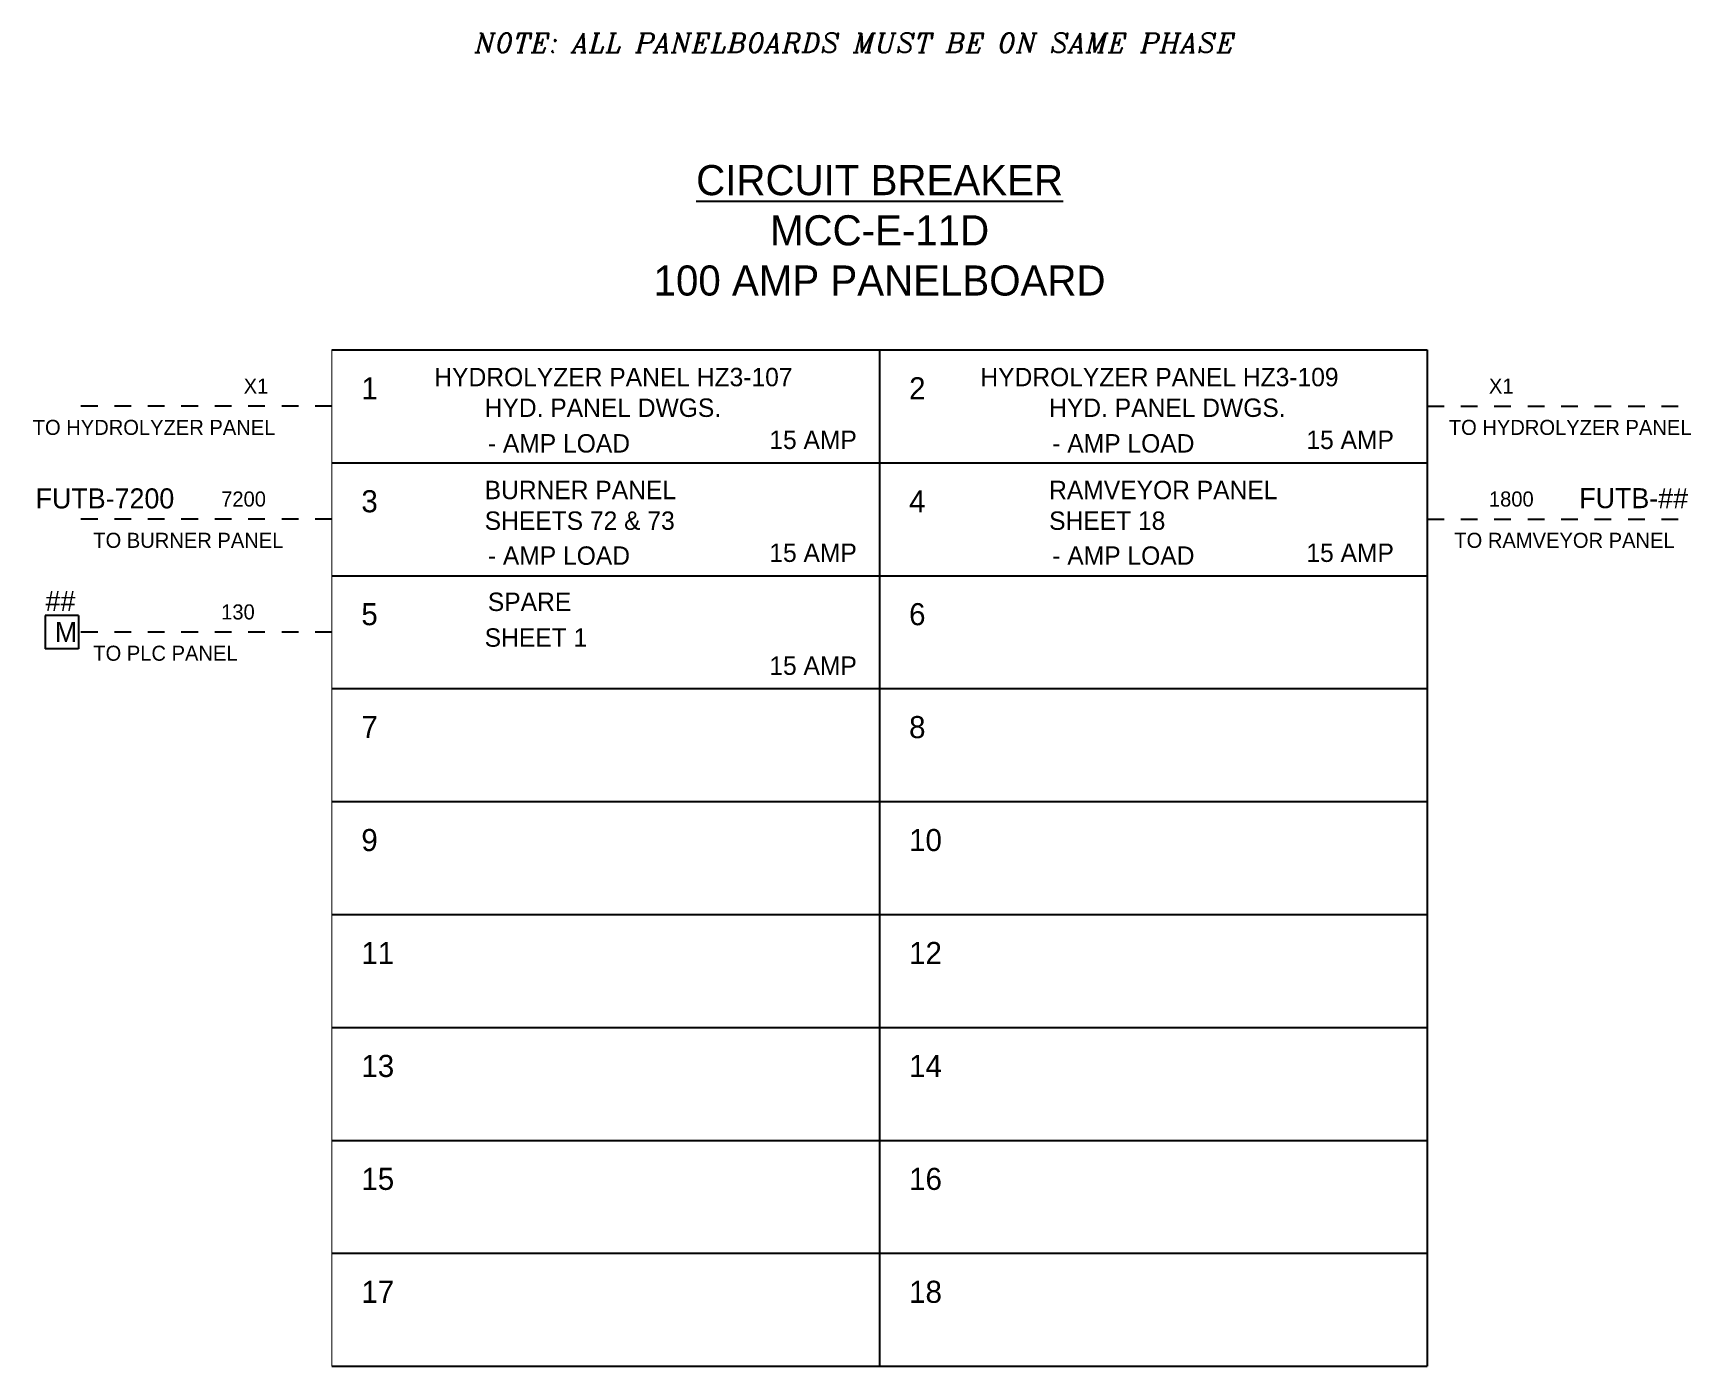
# Model space of a CAD drawing. Extents: x -4.98 to 4.93, y -6.15 to 1.82.
import ezdxf
from ezdxf.enums import TextEntityAlignment as Align

# ---------------------------------------------------------------- set-up
doc = ezdxf.new("R2010")
doc.units = 0
doc.header["$MEASUREMENT"] = 0
doc.linetypes.add('FIELD', pattern=[0.4, 0.05, -0.05, 0.05, -0.05, 0.05, -0.05, 0.05, -0.05])
for name, color, linetype in [('1', 2, 'CONTINUOUS'), ('FIELD', 1, 'FIELD'), ('TEXT', 7, 'CONTINUOUS'), ('WIRE', 4, 'CONTINUOUS')]:
    doc.layers.add(name, color=color, linetype=linetype)
doc.styles.add('ITALICC', font='Italicc', dxfattribs={"height": 0.1})

msp = doc.modelspace()

# ---------------------------------------------------------------- linework, layer by layer
at = {"layer": '1'}
for p, q in [((-3.192, -0.0679), (3.358, -0.0679)), ((0.083, -0.0679), (0.083, -6.1429)), ((3.358, -0.0679), (3.358, -6.1429)), ((-3.192, -0.7429), (3.358, -0.7429)), ((-3.192, -1.4179), (3.358, -1.4179)), ((-3.192, -2.0929), (3.358, -2.0929)), ((-3.192, -2.7679), (3.358, -2.7679)), ((-3.192, -3.4429), (3.358, -3.4429)), ((-3.192, -4.1179), (3.358, -4.1179)), ((-3.192, -4.7929), (3.358, -4.7929)), ((-3.192, -5.4679), (3.358, -5.4679)), ((-3.192, -6.1429), (3.358, -6.1429))]:
    msp.add_line(p, q, dxfattribs=at)
at = {"layer": '1', "color": 5}
for p, q in [((-4.9062, -1.6556), (-4.9062, -1.8556)), ((-4.7062, -1.6556), (-4.9062, -1.6556)), ((-4.706, -1.6554), (-4.706, -1.8554)), ((-4.706, -1.8554), (-4.906, -1.8554))]:
    msp.add_line(p, q, dxfattribs=at)
at = {"layer": '1', "const_width": 0.00675}
msp.add_lwpolyline([(-3.192, -0.0679), (-3.192, -6.1429)], dxfattribs=at)
at = {"layer": 'FIELD'}
for p, q in [((-3.192, -0.4054), (-4.706, -0.4054)), ((3.358, -0.4054), (4.8719, -0.4054)), ((-3.192, -1.0804), (-4.706, -1.0804)), ((3.358, -1.0804), (4.8719, -1.0804)), ((-3.192, -1.7554), (-4.706, -1.7554))]:
    msp.add_line(p, q, dxfattribs=at)

# ---------------------------------------------------------------- texts
at = {"layer": '1', "color": 1, "style": 'ITALICC'}
msp.add_text('NOTE: ALL PANELBOARDS MUST BE ON SAME PHASE', height=0.115504, dxfattribs=at).set_placement((-2.3368, 1.7092))
at = {"layer": '1', "color": 3}
for s, p in [('FUTB-7200', (-4.9635, -1.0158)), ('FUTB-##', (4.2663, -1.0144)), ('##', (-4.9043, -1.6295)), ('M', (-4.8488, -1.8138))]:
    msp.add_text(s, height=0.12, dxfattribs=at).set_placement(p)
at = {"layer": 'TEXT'}
for s, p in [('%%UCIRCUIT BREAKER', (0.083, 0.8564)), ('MCC-E-11D', (0.083, 0.5564)), ('100 AMP PANELBOARD', (0.083, 0.2564))]:
    msp.add_text(s, height=0.18, dxfattribs=at).set_placement(p, align=Align.CENTER)
at = {"layer": 'TEXT', "color": 3}
for s, p in [('HYDROLYZER PANEL HZ3-107', (-2.5793, -0.2856)), ('HYDROLYZER PANEL HZ3-109', (0.6856, -0.2856)), ('BURNER PANEL', (-2.2783, -0.9606)), ('RAMVEYOR PANEL', (1.0967, -0.9606))]:
    msp.add_text(s, height=0.11, dxfattribs=at).set_placement(p)
at = {"layer": 'TEXT'}
for s, p in [('1', (-3.0156, -0.3638)), ('2', (0.2594, -0.3638)), ('3', (-3.0156, -1.0388)), ('4', (0.2594, -1.0388)), ('5', (-3.0156, -1.7138)), ('6', (0.2594, -1.7138)), ('7', (-3.0156, -2.3888)), ('8', (0.2594, -2.3888)), ('9', (-3.0156, -3.0638)), ('10', (0.2594, -3.0638)), ('11', (-3.0156, -3.7388)), ('12', (0.2594, -3.7388)), ('13', (-3.0156, -4.4138)), ('14', (0.2594, -4.4138)), ('16', (0.2594, -5.0888)), ('15', (-3.0156, -5.0888)), ('17', (-3.0156, -5.7638)), ('18', (0.2594, -5.7638))]:
    msp.add_text(s, height=0.132, dxfattribs=at).set_placement(p)
at = {"layer": 'TEXT', "color": 4}
for s, p in [('HYD. PANEL DWGS.', (-2.2783, -0.4689)), ('HYD. PANEL DWGS.', (1.0967, -0.4689)), ('SHEETS 72 & 73', (-2.2783, -1.1439)), ('SHEET 18', (1.0967, -1.1439)), ('SHEET 1', (-2.2783, -1.8424))]:
    msp.add_text(s, height=0.11, dxfattribs=at).set_placement(p)
at = {"layer": 'TEXT', "color": 1}
for p in [(-2.2593, -0.6818), (1.1157, -0.6818), (-2.2593, -1.3528), (1.1157, -1.3528)]:
    msp.add_text('- AMP LOAD', height=0.11, dxfattribs=at).set_placement(p)
at = {"layer": 'TEXT', "color": 2}
for p in [(-0.5763, -0.6606), (2.6349, -0.6606), (-0.5763, -1.3356), (2.6349, -1.3356), (-0.5763, -2.0106)]:
    msp.add_text('15 AMP', height=0.11, dxfattribs=at).set_placement(p)
at = {"layer": 'TEXT', "color": 7}
msp.add_text('SPARE', height=0.11, dxfattribs=at).set_placement((-2.2593, -1.6289))
at = {"layer": 'WIRE'}
for s, p in [('X1', (-3.7192, -0.3295)), ('X1', (3.7263, -0.3295)), ('7200', (-3.8538, -1.0045)), ('1800', (3.7263, -1.0045)), ('130', (-3.8538, -1.6795))]:
    msp.add_text(s, height=0.09, dxfattribs=at).set_placement(p)
at = {"layer": 'WIRE', "color": 7}
for s, p in [('TO HYDROLYZER PANEL', (-4.9807, -0.5764)), ('TO HYDROLYZER PANEL', (3.4864, -0.5764)), ('TO BURNER PANEL', (-4.6184, -1.2514)), ('TO RAMVEYOR PANEL', (3.5194, -1.2514)), ('TO PLC PANEL', (-4.6184, -1.9262))]:
    msp.add_text(s, height=0.09, dxfattribs=at).set_placement(p)

doc.saveas('drawing.dxf')
